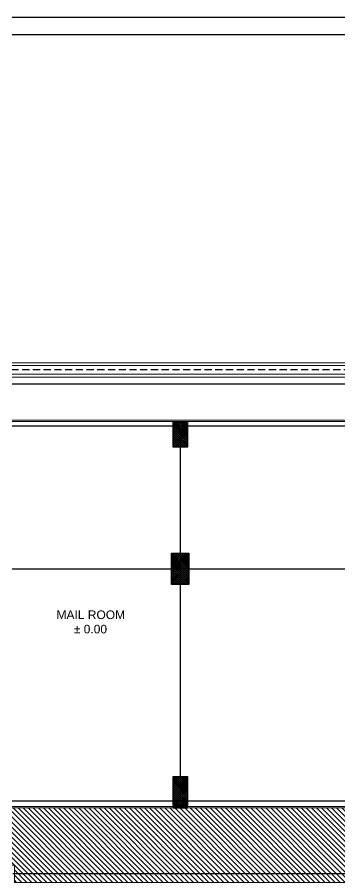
# Model space of a CAD drawing. Header units: inches. Extents: x -1 to 125, y -2 to 87.
# Drawn here: x 59.2 to 70.48, y 56.93 to 86.99 of the extents above; entities that cross this region are included whole.
import ezdxf
from ezdxf.enums import TextEntityAlignment as Align

# ---------------------------------------------------------------- set-up
doc = ezdxf.new("R2010")
doc.units = ezdxf.units.IN
doc.header["$MEASUREMENT"] = 0
doc.linetypes.add('$0$HIDDEN', pattern=[0.375, 0.25, -0.125])
doc.layers.get('defpoints').update_dxf_attribs({"color": 1})
for name, color, linetype, lineweight in [('ars', 11, 'Continuous', 0), ('KOL', 1, 'Continuous', 30), ('KOP', 7, 'Continuous', 20), ('KOP GARIS', 1, 'Continuous', 30), ('lan', 7, 'Continuous', 15), ('NOT', 7, 'Continuous', 20), ('SANITAIR', 15, 'Continuous', 9)]:
    doc.layers.add(name, color=color, linetype=linetype, lineweight=lineweight)
doc.layers.add('as', color=1, linetype='Continuous', plot=False)
doc.layers.add('POLYLINE TPAK', color=4, linetype='Continuous', lineweight=20, plot=False)
doc.styles.add('BOLD', font='arial.ttf')
doc.styles.get("Standard").update_dxf_attribs({"font": 'arial.ttf'})
pattern_1 = [(45, (0, -5), (-0.03535534, 0.03535534), []), (135, (0, -5), (-0.03535534, -0.03535534), [])]

# ---------------------------------------------------------------- blocks, each defined once
blk = doc.blocks.new('KOP A3 DED')
blk.add_lwpolyline([(-21, 29.697), (21, 29.697), (21, 0), (-21, 0), (-21, 29.697)])
at = {"layer": 'KOP GARIS'}
blk.add_lwpolyline([(-20.8, 29.497), (20.8, 29.497), (20.8, 0.2), (-20.8, 0.2)], close=True, dxfattribs=at)
at = {"layer": 'KOP', "style": 'BOLD'}
for tag, p in [('JUDUL1', (15.945, 4.092)), ('JUDUL2', (15.945, 3.747)), ('JUDUL3', (15.945, 3.427)), ('NO', (17.215, 1.101)), ('REFF', (17.207, 0.727)), ('FILE', (17.189, 0.336))]:
    blk.add_attdef(tag, p, '', height=0.12, dxfattribs=at)
for tag, p in [('SCALE1', (18.171, 1.948)), ('DATE', (19.9, 1.757)), ('NAME', (16.363, 1.738)), ('SCALE2', (18.169, 1.733)), ('SCALE3', (18.17, 1.521))]:
    blk.add_attdef(tag, text='', height=0.12, dxfattribs=at).set_placement(p, align=Align.MIDDLE_CENTER)
blk = doc.blocks.new('k1')
at = {"layer": 'ars'}
h = blk.add_hatch(dxfattribs=at)
h.set_pattern_fill('_USER', color=256, scale=0.05, angle=45, double=1, pattern_type=0)
h.set_pattern_definition(pattern_1)
h.paths.add_polyline_path([(-0.3, -0.55), (0.3, -0.55), (0.3, 0.55), (-0.3, 0.55)])
at = {"layer": 'KOL'}
blk.add_lwpolyline([(-0.3, -0.55), (0.3, -0.55), (0.3, 0.55), (-0.3, 0.55)], close=True, dxfattribs=at)
blk = doc.blocks.new('k3')
at = {"layer": 'ars'}
h = blk.add_hatch(dxfattribs=at)
h.set_pattern_fill('_USER', color=256, scale=0.05, angle=45, double=1, pattern_type=0)
h.set_pattern_definition([(45, (0, -5.05), (-0.03535534, 0.03535534), []), (135, (0, -5.05), (-0.03535534, -0.03535534), [])])
h.paths.add_polyline_path([(-0.25, -0.45), (0.25, -0.45), (0.25, 0.45), (-0.25, 0.45)])
at = {"layer": 'KOL'}
blk.add_lwpolyline([(-0.25, -0.45), (0.25, -0.45), (0.25, 0.45), (-0.25, 0.45)], close=True, dxfattribs=at)
blk = doc.blocks.new('k2')
at = {"layer": 'ars'}
h = blk.add_hatch(dxfattribs=at)
h.set_pattern_fill('_USER', color=256, scale=0.05, angle=45, double=1, pattern_type=0)
h.set_pattern_definition(pattern_1)
h.paths.add_polyline_path([(-0.25, -0.5), (0.25, -0.5), (0.25, 0.5), (-0.25, 0.5)])
at = {"layer": 'KOL'}
blk.add_lwpolyline([(-0.25, -0.5), (0.25, -0.5), (0.25, 0.5), (-0.25, 0.5)], close=True, dxfattribs=at)
blk = doc.blocks.new('A-DAS')
at = {"layer": 'ars'}
h = blk.add_hatch(dxfattribs=at)
h.set_pattern_fill('ANSI31', color=256, scale=0.01, style=0)
h.set_pattern_definition([(45, (-3.75, 45.3), (-0.02245064, 0.02245064), [])])
h.paths.add_polyline_path([(11.55, 45.3), (12.05, 45.3), (12.05, 45.4), (11.55, 45.4)])
blk.add_lwpolyline([(24.1, 60.1), (-25.3, 60.1)])
at = {"layer": 'as', "linetype": '$0$HIDDEN'}
blk.add_line((36.15, 60.6), (3.21, 60.6), dxfattribs=at)
at = {"layer": 'as'}
for p, q in [((-37.8, 58.65), (36.6, 58.65)), ((11.8, 58.65), (11.8, 45.55)), ((-37.8, 53.65), (36.6, 53.65)), ((-37.8, 45.55), (36.6, 45.55)), ((5.95, 43.01), (36.6, 43.01))]:
    blk.add_line(p, q, dxfattribs=at)
at = {"layer": 'KOL'}
blk.add_lwpolyline([(11.55, 45.3), (12.05, 45.3), (12.05, 45.4), (11.55, 45.4)], close=True, dxfattribs=at)
at = {"layer": 'lan'}
for p, q in [((5.85, 58.8), (11.55, 58.8)), ((12.05, 58.8), (17.75, 58.8))]:
    blk.add_line(p, q, dxfattribs=at)
at = {"layer": 'POLYLINE TPAK', "color": 3}
for points in [[(5.6, 45.35), (36.9, 45.35), (36.9, 58.85), (30.45, 58.85), (30.45, 60.75), (24.15, 60.75), (24.15, 58.85), (-25.35, 58.85)], [(6.1, 42.7), (6, 42.7), (6, 43.3), (5.65, 43.3), (5.65, 45.3), (36.95, 45.3), (36.95, 42.7), (6.1, 42.7)]]:
    blk.add_lwpolyline(points, dxfattribs=at)
at = {"layer": 'SANITAIR'}
blk.add_line((23.3, 60.85), (3.21, 60.85), dxfattribs=at)
for points in [[(23.4, 61.5), (23.4, 60.75), (3.21, 60.75)], [(23.7, 61.2), (23.7, 60.45), (3.21, 60.45)], [(23.8, 60.35), (3.21, 60.35)]]:
    blk.add_lwpolyline(points, dxfattribs=at)
at = {"layer": 'KOL', "xscale": -1}
blk.add_blockref('k3', (11.8, 58.35), dxfattribs=at)
at = {"layer": 'KOL', "xscale": -1, "rotation": 180}
for name, p in [('k1', (11.8, 53.65)), ('k2', (11.8, 45.9))]:
    blk.add_blockref(name, p, dxfattribs=at)

msp = doc.modelspace()

# ---------------------------------------------------------------- hatches: boundary and pattern name
at = {"layer": 'defpoints'}
h = msp.add_hatch(dxfattribs=at)
h.set_pattern_fill('ANSI31', color=256, style=0)
h.set_pattern_definition([(315, (0, 89.43239), (-0.08838835, -0.08838835), [])])
h.paths.add_polyline_path([(59.1023, 56.7662), (90.0523, 56.7662), (90.0523, 59.3662), (58.7523, 59.3662), (58.7523, 57.3662), (59.1023, 57.3662)])

# ---------------------------------------------------------------- block references
at = {"xscale": 3, "yscale": 3, "zscale": 3}
msp.add_blockref('KOP A3 DED', (61.64865, -2.10284), dxfattribs=at)
msp.add_blockref('A-DAS', (53.1023, 14.0662))

# ---------------------------------------------------------------- texts
at = {"layer": 'NOT', "insert": (60.41365, 66.26396), "char_height": 0.3, "attachment_point": 1}
msp.add_mtext_dynamic_manual_height_columns('\\pi0.16309;MAIL ROOM\\P\\pi0.7678;± 0.00', width=2.6617262, gutter_width=1, heights=[0], dxfattribs=at)

doc.saveas('drawing.dxf')
